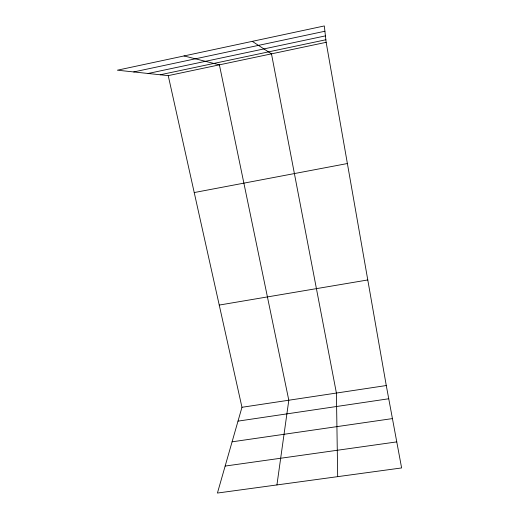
<?xml version="1.0" encoding="UTF-8"?>
<svg xmlns="http://www.w3.org/2000/svg" width="519" height="519" viewBox="0 0 519 519"><rect width="100%" height="100%" fill="white"/><g stroke="black" fill="none" stroke-linecap="round" stroke-linejoin="round"><path stroke-width="0.78" d="M276.932 484.941L288.804 400.227L219.394 64.843L184.031 55.948M168.234 75.631L241.964 407.285L217.429 493.05L401.615 467.937L386.279 385.539L326.153 42.324L324.323 25.95L117.385 70.195L168.234 75.631L326.153 42.324M133.701 71.94L324.913 31.237M148.11 73.484L325.432 35.876M160.222 74.775L325.867 39.762M194.229 192.555L347.386 163.53M219.239 305.068L367.783 279.955M241.964 407.285L386.279 385.539M238 421.13L388.737 398.767M232.084 441.825L392.429 418.586M225.149 466.068L396.769 441.89M252.279 41.351L271.482 53.853L336.409 393.052L337.681 476.656"/></g></svg>
